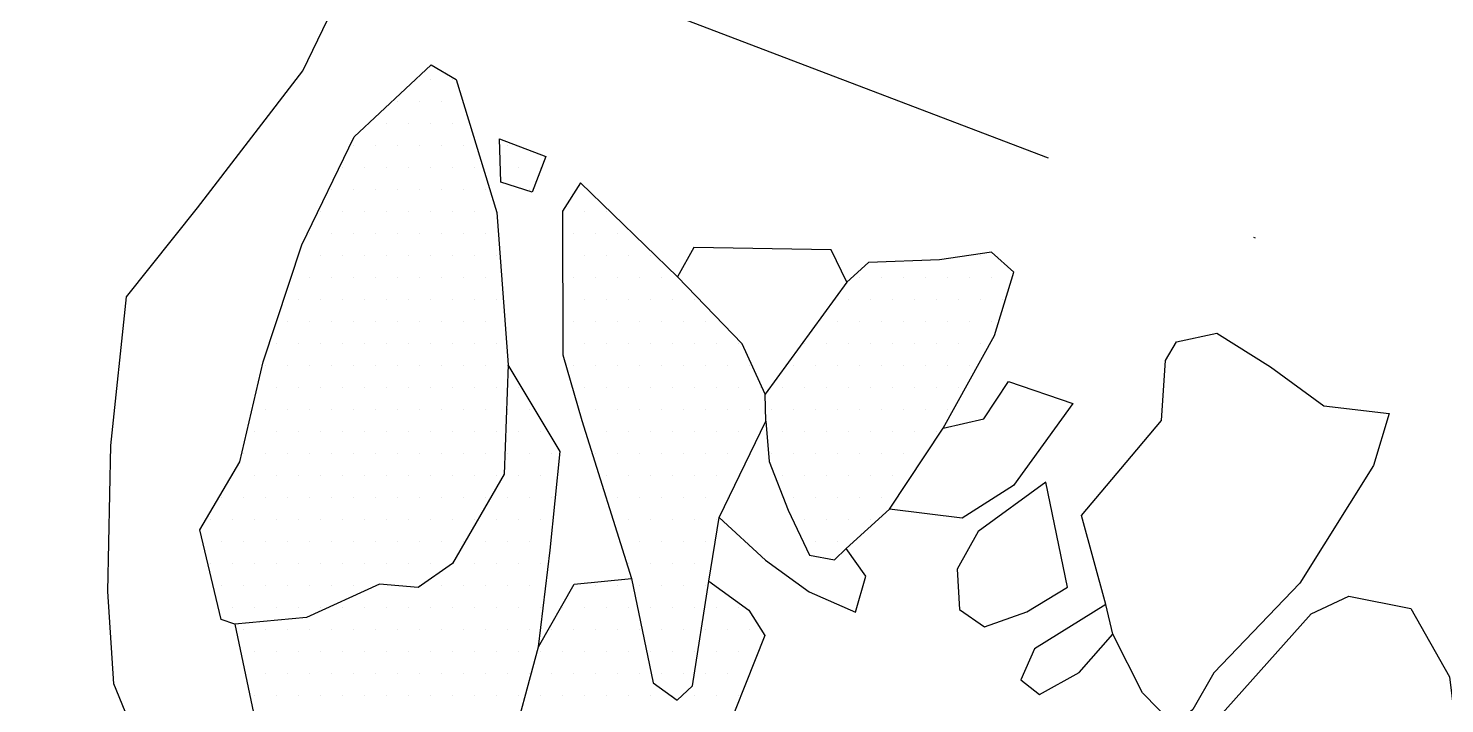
# Model space of a CAD drawing. Header units: metres. Extents: x -1500 to -958, y -1228 to -671.
# Drawn here: x -1371 to -1290.5, y -784.2 to -745.8 of the extents above; entities that cross this region are included whole.
import ezdxf

# ---------------------------------------------------------------- set-up
doc = ezdxf.new("R2010")
doc.units = ezdxf.units.M
doc.header["$LTSCALE"] = 25
doc.header["$MEASUREMENT"] = 0
doc.linetypes.add('STRICHPUNKTX2', pattern=[2, 1, -0.5, 0, -0.5])
doc.layers.get('0').update_dxf_attribs({"linetype": 'CONTINUOUS'})
for name, color, linetype in [('BEFUND', 1, 'CONTINUOUS'), ('GRABUNGSGRENZE', 3, 'STRICHPUNKTX2'), ('STEINE', 4, 'CONTINUOUS'), ('STEINESCHRAFF', 4, 'CONTINUOUS')]:
    doc.layers.add(name, color=color, linetype=linetype)

# ---------------------------------------------------------------- blocks, each defined once
blk = doc.blocks.new('*X5')
at = {"color": 0}
for p, q in [((-1348.125, -748.75), (-1348.125, -748.75)), ((-1346.875, -748.75), (-1346.875, -748.75)), ((-1350, -750), (-1350, -750)), ((-1348.75, -750), (-1348.75, -750)), ((-1347.5, -750), (-1347.5, -750)), ((-1350.625, -751.25), (-1350.625, -751.25)), ((-1349.375, -751.25), (-1349.375, -751.25)), ((-1348.125, -751.25), (-1348.125, -751.25)), ((-1346.875, -751.25), (-1346.875, -751.25)), ((-1352.5, -752.5), (-1352.5, -752.5)), ((-1351.25, -752.5), (-1351.25, -752.5)), ((-1350, -752.5), (-1350, -752.5)), ((-1348.75, -752.5), (-1348.75, -752.5)), ((-1347.5, -752.5), (-1347.5, -752.5)), ((-1346.25, -752.5), (-1346.25, -752.5)), ((-1343.75, -752.5), (-1343.75, -752.5)), ((-1353.125, -753.75), (-1353.125, -753.75)), ((-1351.875, -753.75), (-1351.875, -753.75)), ((-1350.625, -753.75), (-1350.625, -753.75)), ((-1349.375, -753.75), (-1349.375, -753.75)), ((-1348.125, -753.75), (-1348.125, -753.75)), ((-1346.875, -753.75), (-1346.875, -753.75)), ((-1345.625, -753.75), (-1345.625, -753.75)), ((-1343.125, -753.75), (-1343.125, -753.75)), ((-1341.875, -753.75), (-1341.875, -753.75)), ((-1353.75, -755), (-1353.75, -755)), ((-1352.5, -755), (-1352.5, -755)), ((-1351.25, -755), (-1351.25, -755)), ((-1350, -755), (-1350, -755)), ((-1348.75, -755), (-1348.75, -755)), ((-1347.5, -755), (-1347.5, -755)), ((-1346.25, -755), (-1346.25, -755)), ((-1345, -755), (-1345, -755)), ((-1342.5, -755), (-1342.5, -755)), ((-1354.375, -756.25), (-1354.375, -756.25)), ((-1353.125, -756.25), (-1353.125, -756.25)), ((-1351.875, -756.25), (-1351.875, -756.25)), ((-1350.625, -756.25), (-1350.625, -756.25)), ((-1349.375, -756.25), (-1349.375, -756.25)), ((-1348.125, -756.25), (-1348.125, -756.25)), ((-1346.875, -756.25), (-1346.875, -756.25)), ((-1345.625, -756.25), (-1345.625, -756.25)), ((-1344.375, -756.25), (-1344.375, -756.25)), ((-1340.625, -756.25), (-1340.625, -756.25)), ((-1339.375, -756.25), (-1339.375, -756.25)), ((-1338.125, -756.25), (-1338.125, -756.25)), ((-1355, -757.5), (-1355, -757.5)), ((-1353.75, -757.5), (-1353.75, -757.5)), ((-1352.5, -757.5), (-1352.5, -757.5)), ((-1351.25, -757.5), (-1351.25, -757.5)), ((-1350, -757.5), (-1350, -757.5)), ((-1348.75, -757.5), (-1348.75, -757.5)), ((-1347.5, -757.5), (-1347.5, -757.5)), ((-1346.25, -757.5), (-1346.25, -757.5)), ((-1345, -757.5), (-1345, -757.5)), ((-1340, -757.5), (-1340, -757.5)), ((-1338.75, -757.5), (-1338.75, -757.5)), ((-1337.5, -757.5), (-1337.5, -757.5)), ((-1355.625, -758.75), (-1355.625, -758.75)), ((-1354.375, -758.75), (-1354.375, -758.75)), ((-1353.125, -758.75), (-1353.125, -758.75)), ((-1351.875, -758.75), (-1351.875, -758.75)), ((-1350.625, -758.75), (-1350.625, -758.75)), ((-1349.375, -758.75), (-1349.375, -758.75)), ((-1348.125, -758.75), (-1348.125, -758.75)), ((-1346.875, -758.75), (-1346.875, -758.75)), ((-1345.625, -758.75), (-1345.625, -758.75)), ((-1344.375, -758.75), (-1344.375, -758.75)), ((-1340.625, -758.75), (-1340.625, -758.75)), ((-1339.375, -758.75), (-1339.375, -758.75)), ((-1338.125, -758.75), (-1338.125, -758.75)), ((-1336.875, -758.75), (-1336.875, -758.75)), ((-1335.625, -758.75), (-1335.625, -758.75)), ((-1316.875, -758.75), (-1316.875, -758.75)), ((-1355, -760), (-1355, -760)), ((-1353.75, -760), (-1353.75, -760)), ((-1352.5, -760), (-1352.5, -760)), ((-1351.25, -760), (-1351.25, -760)), ((-1350, -760), (-1350, -760)), ((-1348.75, -760), (-1348.75, -760)), ((-1347.5, -760), (-1347.5, -760)), ((-1346.25, -760), (-1346.25, -760)), ((-1345, -760), (-1345, -760)), ((-1340, -760), (-1340, -760)), ((-1338.75, -760), (-1338.75, -760)), ((-1337.5, -760), (-1337.5, -760)), ((-1336.25, -760), (-1336.25, -760)), ((-1335, -760), (-1335, -760)), ((-1323.75, -760), (-1323.75, -760)), ((-1322.5, -760), (-1322.5, -760)), ((-1321.25, -760), (-1321.25, -760)), ((-1320, -760), (-1320, -760)), ((-1318.75, -760), (-1318.75, -760)), ((-1317.5, -760), (-1317.5, -760)), ((-1316.25, -760), (-1316.25, -760)), ((-1355.625, -761.25), (-1355.625, -761.25)), ((-1354.375, -761.25), (-1354.375, -761.25)), ((-1353.125, -761.25), (-1353.125, -761.25)), ((-1351.875, -761.25), (-1351.875, -761.25)), ((-1350.625, -761.25), (-1350.625, -761.25)), ((-1349.375, -761.25), (-1349.375, -761.25)), ((-1348.125, -761.25), (-1348.125, -761.25)), ((-1346.875, -761.25), (-1346.875, -761.25)), ((-1345.625, -761.25), (-1345.625, -761.25)), ((-1344.375, -761.25), (-1344.375, -761.25)), ((-1339.375, -761.25), (-1339.375, -761.25)), ((-1338.125, -761.25), (-1338.125, -761.25)), ((-1336.875, -761.25), (-1336.875, -761.25)), ((-1335.625, -761.25), (-1335.625, -761.25)), ((-1334.375, -761.25), (-1334.375, -761.25)), ((-1333.125, -761.25), (-1333.125, -761.25)), ((-1324.375, -761.25), (-1324.375, -761.25)), ((-1323.125, -761.25), (-1323.125, -761.25)), ((-1321.875, -761.25), (-1321.875, -761.25)), ((-1320.625, -761.25), (-1320.625, -761.25)), ((-1319.375, -761.25), (-1319.375, -761.25)), ((-1318.125, -761.25), (-1318.125, -761.25)), ((-1316.875, -761.25), (-1316.875, -761.25)), ((-1315.625, -761.25), (-1315.625, -761.25)), ((-1356.25, -762.5), (-1356.25, -762.5)), ((-1355, -762.5), (-1355, -762.5)), ((-1353.75, -762.5), (-1353.75, -762.5)), ((-1352.5, -762.5), (-1352.5, -762.5)), ((-1351.25, -762.5), (-1351.25, -762.5)), ((-1350, -762.5), (-1350, -762.5)), ((-1348.75, -762.5), (-1348.75, -762.5)), ((-1347.5, -762.5), (-1347.5, -762.5)), ((-1346.25, -762.5), (-1346.25, -762.5)), ((-1345, -762.5), (-1345, -762.5)), ((-1340, -762.5), (-1340, -762.5)), ((-1338.75, -762.5), (-1338.75, -762.5)), ((-1337.5, -762.5), (-1337.5, -762.5)), ((-1336.25, -762.5), (-1336.25, -762.5)), ((-1335, -762.5), (-1335, -762.5)), ((-1333.75, -762.5), (-1333.75, -762.5)), ((-1332.5, -762.5), (-1332.5, -762.5)), ((-1325, -762.5), (-1325, -762.5)), ((-1323.75, -762.5), (-1323.75, -762.5)), ((-1322.5, -762.5), (-1322.5, -762.5)), ((-1321.25, -762.5), (-1321.25, -762.5)), ((-1320, -762.5), (-1320, -762.5)), ((-1318.75, -762.5), (-1318.75, -762.5)), ((-1317.5, -762.5), (-1317.5, -762.5)), ((-1316.25, -762.5), (-1316.25, -762.5)), ((-1356.875, -763.75), (-1356.875, -763.75)), ((-1355.625, -763.75), (-1355.625, -763.75)), ((-1354.375, -763.75), (-1354.375, -763.75)), ((-1353.125, -763.75), (-1353.125, -763.75)), ((-1351.875, -763.75), (-1351.875, -763.75)), ((-1350.625, -763.75), (-1350.625, -763.75)), ((-1349.375, -763.75), (-1349.375, -763.75)), ((-1348.125, -763.75), (-1348.125, -763.75)), ((-1346.875, -763.75), (-1346.875, -763.75)), ((-1345.625, -763.75), (-1345.625, -763.75)), ((-1344.375, -763.75), (-1344.375, -763.75)), ((-1339.375, -763.75), (-1339.375, -763.75)), ((-1338.125, -763.75), (-1338.125, -763.75)), ((-1336.875, -763.75), (-1336.875, -763.75)), ((-1335.625, -763.75), (-1335.625, -763.75)), ((-1334.375, -763.75), (-1334.375, -763.75)), ((-1333.125, -763.75), (-1333.125, -763.75)), ((-1331.875, -763.75), (-1331.875, -763.75)), ((-1330.625, -763.75), (-1330.625, -763.75)), ((-1326.875, -763.75), (-1326.875, -763.75)), ((-1325.625, -763.75), (-1325.625, -763.75)), ((-1324.375, -763.75), (-1324.375, -763.75)), ((-1323.125, -763.75), (-1323.125, -763.75)), ((-1321.875, -763.75), (-1321.875, -763.75)), ((-1320.625, -763.75), (-1320.625, -763.75)), ((-1319.375, -763.75), (-1319.375, -763.75)), ((-1318.125, -763.75), (-1318.125, -763.75)), ((-1316.875, -763.75), (-1316.875, -763.75)), ((-1357.5, -765), (-1357.5, -765)), ((-1356.25, -765), (-1356.25, -765)), ((-1355, -765), (-1355, -765)), ((-1353.75, -765), (-1353.75, -765)), ((-1352.5, -765), (-1352.5, -765)), ((-1351.25, -765), (-1351.25, -765)), ((-1350, -765), (-1350, -765)), ((-1348.75, -765), (-1348.75, -765)), ((-1347.5, -765), (-1347.5, -765)), ((-1346.25, -765), (-1346.25, -765)), ((-1345, -765), (-1345, -765)), ((-1343.75, -765), (-1343.75, -765)), ((-1340, -765), (-1340, -765)), ((-1338.75, -765), (-1338.75, -765)), ((-1337.5, -765), (-1337.5, -765)), ((-1336.25, -765), (-1336.25, -765)), ((-1335, -765), (-1335, -765)), ((-1333.75, -765), (-1333.75, -765)), ((-1332.5, -765), (-1332.5, -765)), ((-1331.25, -765), (-1331.25, -765)), ((-1330, -765), (-1330, -765)), ((-1327.5, -765), (-1327.5, -765)), ((-1326.25, -765), (-1326.25, -765)), ((-1325, -765), (-1325, -765)), ((-1323.75, -765), (-1323.75, -765)), ((-1322.5, -765), (-1322.5, -765)), ((-1321.25, -765), (-1321.25, -765)), ((-1320, -765), (-1320, -765)), ((-1318.75, -765), (-1318.75, -765)), ((-1317.5, -765), (-1317.5, -765)), ((-1356.875, -766.25), (-1356.875, -766.25)), ((-1355.625, -766.25), (-1355.625, -766.25)), ((-1354.375, -766.25), (-1354.375, -766.25)), ((-1353.125, -766.25), (-1353.125, -766.25)), ((-1351.875, -766.25), (-1351.875, -766.25)), ((-1350.625, -766.25), (-1350.625, -766.25)), ((-1349.375, -766.25), (-1349.375, -766.25)), ((-1348.125, -766.25), (-1348.125, -766.25)), ((-1346.875, -766.25), (-1346.875, -766.25)), ((-1345.625, -766.25), (-1345.625, -766.25)), ((-1344.375, -766.25), (-1344.375, -766.25)), ((-1343.125, -766.25), (-1343.125, -766.25)), ((-1339.375, -766.25), (-1339.375, -766.25)), ((-1338.125, -766.25), (-1338.125, -766.25)), ((-1336.875, -766.25), (-1336.875, -766.25)), ((-1335.625, -766.25), (-1335.625, -766.25)), ((-1334.375, -766.25), (-1334.375, -766.25)), ((-1333.125, -766.25), (-1333.125, -766.25)), ((-1331.875, -766.25), (-1331.875, -766.25)), ((-1330.625, -766.25), (-1330.625, -766.25)), ((-1329.375, -766.25), (-1329.375, -766.25)), ((-1328.125, -766.25), (-1328.125, -766.25)), ((-1326.875, -766.25), (-1326.875, -766.25)), ((-1325.625, -766.25), (-1325.625, -766.25)), ((-1324.375, -766.25), (-1324.375, -766.25)), ((-1323.125, -766.25), (-1323.125, -766.25)), ((-1321.875, -766.25), (-1321.875, -766.25)), ((-1320.625, -766.25), (-1320.625, -766.25)), ((-1319.375, -766.25), (-1319.375, -766.25)), ((-1318.125, -766.25), (-1318.125, -766.25)), ((-1357.5, -767.5), (-1357.5, -767.5)), ((-1356.25, -767.5), (-1356.25, -767.5)), ((-1355, -767.5), (-1355, -767.5)), ((-1353.75, -767.5), (-1353.75, -767.5)), ((-1352.5, -767.5), (-1352.5, -767.5)), ((-1351.25, -767.5), (-1351.25, -767.5)), ((-1350, -767.5), (-1350, -767.5)), ((-1348.75, -767.5), (-1348.75, -767.5)), ((-1347.5, -767.5), (-1347.5, -767.5)), ((-1346.25, -767.5), (-1346.25, -767.5)), ((-1345, -767.5), (-1345, -767.5)), ((-1343.75, -767.5), (-1343.75, -767.5)), ((-1342.5, -767.5), (-1342.5, -767.5)), ((-1338.75, -767.5), (-1338.75, -767.5)), ((-1337.5, -767.5), (-1337.5, -767.5)), ((-1336.25, -767.5), (-1336.25, -767.5)), ((-1335, -767.5), (-1335, -767.5)), ((-1333.75, -767.5), (-1333.75, -767.5)), ((-1332.5, -767.5), (-1332.5, -767.5)), ((-1331.25, -767.5), (-1331.25, -767.5)), ((-1330, -767.5), (-1330, -767.5)), ((-1328.75, -767.5), (-1328.75, -767.5)), ((-1327.5, -767.5), (-1327.5, -767.5)), ((-1326.25, -767.5), (-1326.25, -767.5)), ((-1325, -767.5), (-1325, -767.5)), ((-1323.75, -767.5), (-1323.75, -767.5)), ((-1322.5, -767.5), (-1322.5, -767.5)), ((-1321.25, -767.5), (-1321.25, -767.5)), ((-1320, -767.5), (-1320, -767.5)), ((-1318.75, -767.5), (-1318.75, -767.5)), ((-1358.125, -768.75), (-1358.125, -768.75)), ((-1356.875, -768.75), (-1356.875, -768.75)), ((-1355.625, -768.75), (-1355.625, -768.75)), ((-1354.375, -768.75), (-1354.375, -768.75)), ((-1353.125, -768.75), (-1353.125, -768.75)), ((-1351.875, -768.75), (-1351.875, -768.75)), ((-1350.625, -768.75), (-1350.625, -768.75)), ((-1349.375, -768.75), (-1349.375, -768.75)), ((-1348.125, -768.75), (-1348.125, -768.75)), ((-1346.875, -768.75), (-1346.875, -768.75)), ((-1345.625, -768.75), (-1345.625, -768.75)), ((-1344.375, -768.75), (-1344.375, -768.75)), ((-1343.125, -768.75), (-1343.125, -768.75)), ((-1341.875, -768.75), (-1341.875, -768.75)), ((-1338.125, -768.75), (-1338.125, -768.75)), ((-1336.875, -768.75), (-1336.875, -768.75)), ((-1335.625, -768.75), (-1335.625, -768.75)), ((-1334.375, -768.75), (-1334.375, -768.75)), ((-1333.125, -768.75), (-1333.125, -768.75)), ((-1331.875, -768.75), (-1331.875, -768.75)), ((-1330.625, -768.75), (-1330.625, -768.75)), ((-1329.375, -768.75), (-1329.375, -768.75)), ((-1328.125, -768.75), (-1328.125, -768.75)), ((-1326.875, -768.75), (-1326.875, -768.75)), ((-1325.625, -768.75), (-1325.625, -768.75)), ((-1324.375, -768.75), (-1324.375, -768.75)), ((-1323.125, -768.75), (-1323.125, -768.75)), ((-1321.875, -768.75), (-1321.875, -768.75)), ((-1320.625, -768.75), (-1320.625, -768.75)), ((-1319.375, -768.75), (-1319.375, -768.75)), ((-1358.75, -770), (-1358.75, -770)), ((-1357.5, -770), (-1357.5, -770)), ((-1356.25, -770), (-1356.25, -770)), ((-1355, -770), (-1355, -770)), ((-1353.75, -770), (-1353.75, -770)), ((-1352.5, -770), (-1352.5, -770)), ((-1351.25, -770), (-1351.25, -770)), ((-1350, -770), (-1350, -770)), ((-1348.75, -770), (-1348.75, -770)), ((-1347.5, -770), (-1347.5, -770)), ((-1346.25, -770), (-1346.25, -770)), ((-1345, -770), (-1345, -770)), ((-1343.75, -770), (-1343.75, -770)), ((-1342.5, -770), (-1342.5, -770)), ((-1341.25, -770), (-1341.25, -770)), ((-1338.75, -770), (-1338.75, -770)), ((-1337.5, -770), (-1337.5, -770)), ((-1336.25, -770), (-1336.25, -770)), ((-1335, -770), (-1335, -770)), ((-1333.75, -770), (-1333.75, -770)), ((-1332.5, -770), (-1332.5, -770)), ((-1331.25, -770), (-1331.25, -770)), ((-1330, -770), (-1330, -770)), ((-1328.75, -770), (-1328.75, -770)), ((-1327.5, -770), (-1327.5, -770)), ((-1326.25, -770), (-1326.25, -770)), ((-1325, -770), (-1325, -770)), ((-1323.75, -770), (-1323.75, -770)), ((-1322.5, -770), (-1322.5, -770)), ((-1321.25, -770), (-1321.25, -770)), ((-1320, -770), (-1320, -770)), ((-1359.375, -771.25), (-1359.375, -771.25)), ((-1358.125, -771.25), (-1358.125, -771.25)), ((-1356.875, -771.25), (-1356.875, -771.25)), ((-1355.625, -771.25), (-1355.625, -771.25)), ((-1354.375, -771.25), (-1354.375, -771.25)), ((-1353.125, -771.25), (-1353.125, -771.25)), ((-1351.875, -771.25), (-1351.875, -771.25)), ((-1350.625, -771.25), (-1350.625, -771.25)), ((-1349.375, -771.25), (-1349.375, -771.25)), ((-1348.125, -771.25), (-1348.125, -771.25)), ((-1346.875, -771.25), (-1346.875, -771.25)), ((-1345.625, -771.25), (-1345.625, -771.25)), ((-1344.375, -771.25), (-1344.375, -771.25)), ((-1343.125, -771.25), (-1343.125, -771.25)), ((-1341.875, -771.25), (-1341.875, -771.25)), ((-1338.125, -771.25), (-1338.125, -771.25)), ((-1336.875, -771.25), (-1336.875, -771.25)), ((-1335.625, -771.25), (-1335.625, -771.25)), ((-1334.375, -771.25), (-1334.375, -771.25)), ((-1333.125, -771.25), (-1333.125, -771.25)), ((-1331.875, -771.25), (-1331.875, -771.25)), ((-1330.625, -771.25), (-1330.625, -771.25)), ((-1328.125, -771.25), (-1328.125, -771.25)), ((-1326.875, -771.25), (-1326.875, -771.25)), ((-1325.625, -771.25), (-1325.625, -771.25)), ((-1324.375, -771.25), (-1324.375, -771.25)), ((-1323.125, -771.25), (-1323.125, -771.25)), ((-1321.875, -771.25), (-1321.875, -771.25)), ((-1360, -772.5), (-1360, -772.5)), ((-1358.75, -772.5), (-1358.75, -772.5)), ((-1357.5, -772.5), (-1357.5, -772.5)), ((-1356.25, -772.5), (-1356.25, -772.5)), ((-1355, -772.5), (-1355, -772.5)), ((-1353.75, -772.5), (-1353.75, -772.5)), ((-1352.5, -772.5), (-1352.5, -772.5)), ((-1351.25, -772.5), (-1351.25, -772.5)), ((-1350, -772.5), (-1350, -772.5)), ((-1348.75, -772.5), (-1348.75, -772.5)), ((-1347.5, -772.5), (-1347.5, -772.5)), ((-1346.25, -772.5), (-1346.25, -772.5)), ((-1345, -772.5), (-1345, -772.5)), ((-1343.75, -772.5), (-1343.75, -772.5)), ((-1342.5, -772.5), (-1342.5, -772.5)), ((-1341.25, -772.5), (-1341.25, -772.5)), ((-1337.5, -772.5), (-1337.5, -772.5)), ((-1336.25, -772.5), (-1336.25, -772.5)), ((-1335, -772.5), (-1335, -772.5)), ((-1333.75, -772.5), (-1333.75, -772.5)), ((-1332.5, -772.5), (-1332.5, -772.5)), ((-1331.25, -772.5), (-1331.25, -772.5)), ((-1327.5, -772.5), (-1327.5, -772.5)), ((-1326.25, -772.5), (-1326.25, -772.5)), ((-1325, -772.5), (-1325, -772.5)), ((-1323.75, -772.5), (-1323.75, -772.5)), ((-1322.5, -772.5), (-1322.5, -772.5)), ((-1360.625, -773.75), (-1360.625, -773.75)), ((-1359.375, -773.75), (-1359.375, -773.75)), ((-1358.125, -773.75), (-1358.125, -773.75)), ((-1356.875, -773.75), (-1356.875, -773.75)), ((-1355.625, -773.75), (-1355.625, -773.75)), ((-1354.375, -773.75), (-1354.375, -773.75)), ((-1353.125, -773.75), (-1353.125, -773.75)), ((-1351.875, -773.75), (-1351.875, -773.75)), ((-1350.625, -773.75), (-1350.625, -773.75)), ((-1349.375, -773.75), (-1349.375, -773.75)), ((-1348.125, -773.75), (-1348.125, -773.75)), ((-1346.875, -773.75), (-1346.875, -773.75)), ((-1345.625, -773.75), (-1345.625, -773.75)), ((-1344.375, -773.75), (-1344.375, -773.75)), ((-1343.125, -773.75), (-1343.125, -773.75)), ((-1341.875, -773.75), (-1341.875, -773.75)), ((-1336.875, -773.75), (-1336.875, -773.75)), ((-1335.625, -773.75), (-1335.625, -773.75)), ((-1334.375, -773.75), (-1334.375, -773.75)), ((-1333.125, -773.75), (-1333.125, -773.75)), ((-1331.875, -773.75), (-1331.875, -773.75)), ((-1326.875, -773.75), (-1326.875, -773.75)), ((-1325.625, -773.75), (-1325.625, -773.75)), ((-1324.375, -773.75), (-1324.375, -773.75)), ((-1323.125, -773.75), (-1323.125, -773.75)), ((-1360, -775), (-1360, -775)), ((-1358.75, -775), (-1358.75, -775)), ((-1357.5, -775), (-1357.5, -775)), ((-1356.25, -775), (-1356.25, -775)), ((-1355, -775), (-1355, -775)), ((-1353.75, -775), (-1353.75, -775)), ((-1352.5, -775), (-1352.5, -775)), ((-1351.25, -775), (-1351.25, -775)), ((-1350, -775), (-1350, -775)), ((-1348.75, -775), (-1348.75, -775)), ((-1347.5, -775), (-1347.5, -775)), ((-1346.25, -775), (-1346.25, -775)), ((-1345, -775), (-1345, -775)), ((-1343.75, -775), (-1343.75, -775)), ((-1342.5, -775), (-1342.5, -775)), ((-1336.25, -775), (-1336.25, -775)), ((-1335, -775), (-1335, -775)), ((-1333.75, -775), (-1333.75, -775)), ((-1332.5, -775), (-1332.5, -775)), ((-1326.25, -775), (-1326.25, -775)), ((-1325, -775), (-1325, -775)), ((-1360.625, -776.25), (-1360.625, -776.25)), ((-1359.375, -776.25), (-1359.375, -776.25)), ((-1358.125, -776.25), (-1358.125, -776.25)), ((-1356.875, -776.25), (-1356.875, -776.25)), ((-1355.625, -776.25), (-1355.625, -776.25)), ((-1354.375, -776.25), (-1354.375, -776.25)), ((-1353.125, -776.25), (-1353.125, -776.25)), ((-1351.875, -776.25), (-1351.875, -776.25)), ((-1350.625, -776.25), (-1350.625, -776.25)), ((-1349.375, -776.25), (-1349.375, -776.25)), ((-1348.125, -776.25), (-1348.125, -776.25)), ((-1346.875, -776.25), (-1346.875, -776.25)), ((-1345.625, -776.25), (-1345.625, -776.25)), ((-1344.375, -776.25), (-1344.375, -776.25)), ((-1343.125, -776.25), (-1343.125, -776.25)), ((-1341.875, -776.25), (-1341.875, -776.25)), ((-1336.875, -776.25), (-1336.875, -776.25)), ((-1335.625, -776.25), (-1335.625, -776.25)), ((-1334.375, -776.25), (-1334.375, -776.25)), ((-1333.125, -776.25), (-1333.125, -776.25)), ((-1360, -777.5), (-1360, -777.5)), ((-1358.75, -777.5), (-1358.75, -777.5)), ((-1357.5, -777.5), (-1357.5, -777.5)), ((-1356.25, -777.5), (-1356.25, -777.5)), ((-1355, -777.5), (-1355, -777.5)), ((-1353.75, -777.5), (-1353.75, -777.5)), ((-1352.5, -777.5), (-1352.5, -777.5)), ((-1351.25, -777.5), (-1351.25, -777.5)), ((-1350, -777.5), (-1350, -777.5)), ((-1348.75, -777.5), (-1348.75, -777.5)), ((-1347.5, -777.5), (-1347.5, -777.5)), ((-1346.25, -777.5), (-1346.25, -777.5)), ((-1345, -777.5), (-1345, -777.5)), ((-1343.75, -777.5), (-1343.75, -777.5)), ((-1342.5, -777.5), (-1342.5, -777.5)), ((-1340, -777.5), (-1340, -777.5)), ((-1338.75, -777.5), (-1338.75, -777.5)), ((-1337.5, -777.5), (-1337.5, -777.5)), ((-1336.25, -777.5), (-1336.25, -777.5)), ((-1335, -777.5), (-1335, -777.5)), ((-1333.75, -777.5), (-1333.75, -777.5)), ((-1332.5, -777.5), (-1332.5, -777.5)), ((-1359.375, -778.75), (-1359.375, -778.75)), ((-1358.125, -778.75), (-1358.125, -778.75)), ((-1356.875, -778.75), (-1356.875, -778.75)), ((-1355.625, -778.75), (-1355.625, -778.75)), ((-1354.375, -778.75), (-1354.375, -778.75)), ((-1353.125, -778.75), (-1353.125, -778.75)), ((-1351.875, -778.75), (-1351.875, -778.75)), ((-1350.625, -778.75), (-1350.625, -778.75)), ((-1349.375, -778.75), (-1349.375, -778.75)), ((-1348.125, -778.75), (-1348.125, -778.75)), ((-1346.875, -778.75), (-1346.875, -778.75)), ((-1345.625, -778.75), (-1345.625, -778.75)), ((-1344.375, -778.75), (-1344.375, -778.75)), ((-1343.125, -778.75), (-1343.125, -778.75)), ((-1341.875, -778.75), (-1341.875, -778.75)), ((-1340.625, -778.75), (-1340.625, -778.75)), ((-1339.375, -778.75), (-1339.375, -778.75)), ((-1338.125, -778.75), (-1338.125, -778.75)), ((-1336.875, -778.75), (-1336.875, -778.75)), ((-1335.625, -778.75), (-1335.625, -778.75)), ((-1334.375, -778.75), (-1334.375, -778.75)), ((-1333.125, -778.75), (-1333.125, -778.75)), ((-1331.875, -778.75), (-1331.875, -778.75)), ((-1330.625, -778.75), (-1330.625, -778.75)), ((-1358.75, -780), (-1358.75, -780)), ((-1357.5, -780), (-1357.5, -780)), ((-1356.25, -780), (-1356.25, -780)), ((-1355, -780), (-1355, -780)), ((-1353.75, -780), (-1353.75, -780)), ((-1352.5, -780), (-1352.5, -780)), ((-1351.25, -780), (-1351.25, -780)), ((-1350, -780), (-1350, -780)), ((-1348.75, -780), (-1348.75, -780)), ((-1347.5, -780), (-1347.5, -780)), ((-1346.25, -780), (-1346.25, -780)), ((-1345, -780), (-1345, -780)), ((-1343.75, -780), (-1343.75, -780)), ((-1342.5, -780), (-1342.5, -780)), ((-1341.25, -780), (-1341.25, -780)), ((-1340, -780), (-1340, -780)), ((-1338.75, -780), (-1338.75, -780)), ((-1337.5, -780), (-1337.5, -780)), ((-1336.25, -780), (-1336.25, -780)), ((-1335, -780), (-1335, -780)), ((-1333.75, -780), (-1333.75, -780)), ((-1332.5, -780), (-1332.5, -780)), ((-1331.25, -780), (-1331.25, -780)), ((-1330, -780), (-1330, -780)), ((-1358.125, -781.25), (-1358.125, -781.25)), ((-1356.875, -781.25), (-1356.875, -781.25)), ((-1355.625, -781.25), (-1355.625, -781.25)), ((-1354.375, -781.25), (-1354.375, -781.25)), ((-1353.125, -781.25), (-1353.125, -781.25)), ((-1351.875, -781.25), (-1351.875, -781.25)), ((-1350.625, -781.25), (-1350.625, -781.25)), ((-1349.375, -781.25), (-1349.375, -781.25)), ((-1348.125, -781.25), (-1348.125, -781.25)), ((-1346.875, -781.25), (-1346.875, -781.25)), ((-1345.625, -781.25), (-1345.625, -781.25)), ((-1344.375, -781.25), (-1344.375, -781.25)), ((-1343.125, -781.25), (-1343.125, -781.25)), ((-1341.875, -781.25), (-1341.875, -781.25)), ((-1340.625, -781.25), (-1340.625, -781.25)), ((-1339.375, -781.25), (-1339.375, -781.25)), ((-1338.125, -781.25), (-1338.125, -781.25)), ((-1336.875, -781.25), (-1336.875, -781.25)), ((-1335.625, -781.25), (-1335.625, -781.25)), ((-1334.375, -781.25), (-1334.375, -781.25)), ((-1333.125, -781.25), (-1333.125, -781.25)), ((-1331.875, -781.25), (-1331.875, -781.25)), ((-1330.625, -781.25), (-1330.625, -781.25)), ((-1357.5, -782.5), (-1357.5, -782.5)), ((-1356.25, -782.5), (-1356.25, -782.5)), ((-1355, -782.5), (-1355, -782.5)), ((-1353.75, -782.5), (-1353.75, -782.5)), ((-1352.5, -782.5), (-1352.5, -782.5)), ((-1351.25, -782.5), (-1351.25, -782.5)), ((-1350, -782.5), (-1350, -782.5)), ((-1348.75, -782.5), (-1348.75, -782.5)), ((-1347.5, -782.5), (-1347.5, -782.5)), ((-1346.25, -782.5), (-1346.25, -782.5)), ((-1345, -782.5), (-1345, -782.5)), ((-1343.75, -782.5), (-1343.75, -782.5)), ((-1342.5, -782.5), (-1342.5, -782.5)), ((-1341.25, -782.5), (-1341.25, -782.5)), ((-1340, -782.5), (-1340, -782.5)), ((-1338.75, -782.5), (-1338.75, -782.5)), ((-1337.5, -782.5), (-1337.5, -782.5)), ((-1336.25, -782.5), (-1336.25, -782.5)), ((-1335, -782.5), (-1335, -782.5)), ((-1333.75, -782.5), (-1333.75, -782.5)), ((-1332.5, -782.5), (-1332.5, -782.5)), ((-1331.25, -782.5), (-1331.25, -782.5)), ((-1358.125, -783.75), (-1358.125, -783.75)), ((-1356.875, -783.75), (-1356.875, -783.75)), ((-1355.625, -783.75), (-1355.625, -783.75)), ((-1354.375, -783.75), (-1354.375, -783.75)), ((-1353.125, -783.75), (-1353.125, -783.75)), ((-1351.875, -783.75), (-1351.875, -783.75)), ((-1350.625, -783.75), (-1350.625, -783.75)), ((-1349.375, -783.75), (-1349.375, -783.75)), ((-1348.125, -783.75), (-1348.125, -783.75)), ((-1346.875, -783.75), (-1346.875, -783.75)), ((-1345.625, -783.75), (-1345.625, -783.75)), ((-1344.375, -783.75), (-1344.375, -783.75)), ((-1343.125, -783.75), (-1343.125, -783.75)), ((-1341.875, -783.75), (-1341.875, -783.75)), ((-1340.625, -783.75), (-1340.625, -783.75)), ((-1339.375, -783.75), (-1339.375, -783.75)), ((-1338.125, -783.75), (-1338.125, -783.75)), ((-1336.875, -783.75), (-1336.875, -783.75)), ((-1335.625, -783.75), (-1335.625, -783.75)), ((-1334.375, -783.75), (-1334.375, -783.75)), ((-1333.125, -783.75), (-1333.125, -783.75)), ((-1331.875, -783.75), (-1331.875, -783.75)), ((-1330.625, -783.75), (-1330.625, -783.75))]:
    blk.add_line(p, q, dxfattribs=at)

msp = doc.modelspace()

# ---------------------------------------------------------------- linework, layer by layer
at = {"layer": 'BEFUND'}
msp.add_lwpolyline([(-1342.345, -835.213), (-1345.11, -836.715), (-1347.808, -836.587), (-1354.081, -832.046), (-1359.691, -827.409), (-1363.602, -826.303), (-1365.926, -824.295), (-1367.832, -821.119), (-1367.575, -815.57), (-1365.432, -809.733), (-1364.048, -803.379), (-1362.521, -798.097), (-1362.912, -790.911), (-1366.098, -783.089), (-1366.456, -777.839), (-1366.276, -769.539), (-1365.381, -761.093), (-1361.361, -756.037), (-1355.38, -748.25), (-1352.834, -742.977)], dxfattribs=at)
at = {"layer": 'GRABUNGSGRENZE', "flags": 128}
msp.add_lwpolyline([(-1251.242, -1096.233), (-1500.075, -980.361), (-1485.894, -896.914), (-1488.69, -820.693), (-1489.716, -756.662), (-1488.405, -698.56), (-1485.088, -670.884), (-1375.625, -729.316), (-1302.698, -757.15), (-1249.329, -779.707)], dxfattribs=at)
at = {"layer": 'STEINE'}
for points in [[(-1359.241, -779.69), (-1360.003, -779.428), (-1361.228, -774.323), (-1358.95, -770.474), (-1357.624, -764.782), (-1355.422, -758.131), (-1352.461, -751.996), (-1348.093, -747.911), (-1346.675, -748.74), (-1344.352, -756.3), (-1343.721, -764.964), (-1343.932, -771.176), (-1346.883, -776.241), (-1348.831, -777.598), (-1351.02, -777.425), (-1355.163, -779.321), (-1359.241, -779.69)], [(-1344.132, -754.57), (-1344.211, -752.124), (-1341.572, -753.117), (-1342.355, -755.147), (-1344.132, -754.57)], [(-1336.705, -777.101), (-1335.487, -783.021), (-1334.121, -784.001), (-1333.248, -783.195), (-1332.326, -777.244), (-1331.731, -773.634), (-1329.082, -768.158), (-1329.119, -766.63), (-1330.416, -763.765), (-1334.098, -759.961), (-1339.6, -754.613), (-1340.633, -756.233), (-1340.608, -764.382), (-1339.523, -768.11), (-1336.705, -777.101)], [(-1324.475, -760.256), (-1325.374, -758.414), (-1333.166, -758.289), (-1334.098, -759.961)], [(-1329.082, -768.158), (-1328.9, -770.452), (-1327.806, -773.212), (-1326.607, -775.77), (-1325.184, -776.038), (-1324.516, -775.382), (-1322.05, -773.165), (-1319.002, -768.558), (-1316.1, -763.289), (-1314.996, -759.683), (-1316.259, -758.551), (-1319.217, -758.981), (-1323.242, -759.147), (-1324.475, -760.256), (-1329.119, -766.63)], [(-1309.775, -778.577), (-1311.154, -773.522), (-1308.321, -770.136), (-1306.621, -768.115), (-1306.385, -764.705), (-1305.764, -763.641), (-1303.467, -763.153), (-1300.429, -765.066), (-1297.394, -767.285), (-1293.68, -767.727), (-1294.574, -770.673), (-1298.762, -777.357), (-1303.649, -782.455), (-1304.84, -784.532), (-1305.867, -785.439), (-1307.683, -783.588), (-1309.384, -780.262), (-1309.775, -778.577)], [(-1354.178, -804.491), (-1350.001, -804.428), (-1346.881, -803.083), (-1345.505, -797.595), (-1345.056, -793.117), (-1343.676, -787.222), (-1341.987, -780.973), (-1341.324, -775.479), (-1340.762, -769.881), (-1343.721, -764.964)], [(-1319.002, -768.558), (-1316.704, -768.02), (-1315.309, -765.894), (-1311.654, -767.151), (-1315.008, -771.805), (-1317.929, -773.662), (-1322.05, -773.165)], [(-1311.956, -777.589), (-1313.173, -771.618), (-1317.02, -774.434), (-1318.211, -776.562), (-1318.08, -778.855), (-1316.663, -779.837), (-1314.261, -778.993), (-1311.956, -777.589)], [(-1331.731, -773.634), (-1329.106, -776.052), (-1326.627, -777.858), (-1323.989, -779.004), (-1323.41, -776.972), (-1324.516, -775.382)], [(-1341.987, -780.973), (-1339.967, -777.427), (-1336.705, -777.101)], [(-1332.326, -777.244), (-1330.049, -778.895), (-1329.146, -780.33), (-1331.911, -787.333), (-1333.374, -791.241)], [(-1302.883, -787.657), (-1303.47, -785.105), (-1298.117, -779.095), (-1295.968, -778.096), (-1292.46, -778.791), (-1290.256, -782.683), (-1289.499, -788.853), (-1292.176, -791.884), (-1293.777, -794.16), (-1297.85, -794.071), (-1300.857, -794.297), (-1301.929, -794.542), (-1303.241, -793.154), (-1303.066, -790.813), (-1302.432, -788.425), (-1302.883, -787.657)], [(-1309.775, -778.577), (-1313.823, -781.086), (-1314.603, -782.861), (-1313.541, -783.686), (-1311.289, -782.434), (-1309.384, -780.262)], [(-1359.241, -779.69), (-1358.022, -785.457), (-1358.381, -791.158), (-1358.726, -795.28), (-1359.782, -799.294), (-1360.208, -801.225), (-1358.344, -803.382)]]:
    msp.add_lwpolyline(points, dxfattribs=at)

# ---------------------------------------------------------------- block references
at = {"layer": 'STEINESCHRAFF'}
msp.add_blockref('*X5', (0, 0), dxfattribs=at)

doc.saveas('drawing.dxf')
